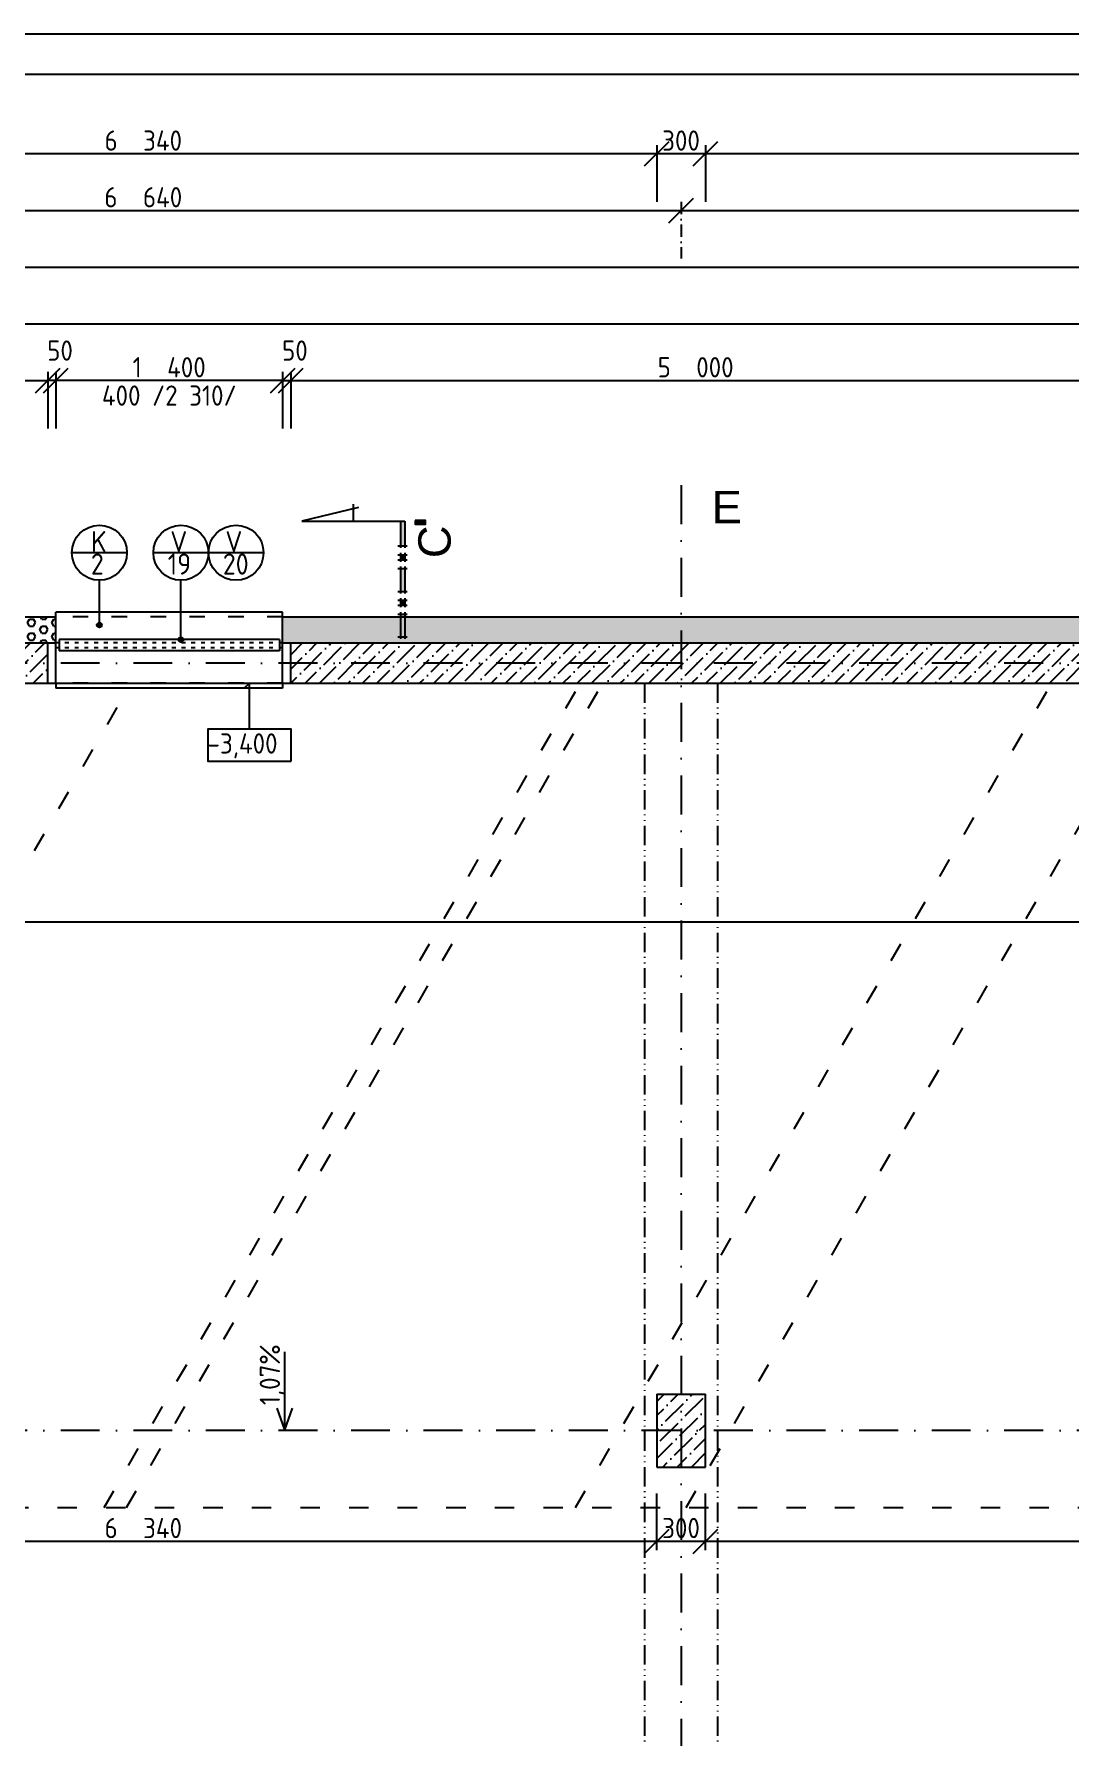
# Model space of a CAD drawing. Extents: x 4511820 to 5180432, y -1526536 to -944957.
# Drawn here: x 5112028 to 5118423, y -1379315 to -1368798 of the extents above; entities that cross this region are included whole.
import ezdxf

# ---------------------------------------------------------------- set-up
doc = ezdxf.new("R2010")
doc.units = 0
doc.header["$MEASUREMENT"] = 0
for name, pattern in [('ACAD_ISO03W100', [30, 12, -18]), ('ACAD_ISO12W100', [22, 12, -3, 0.5, -3, 0.5, -3]), ('BODKOCIARKOVANA_3', [5.6, 3, -1.3, 0, -1.3])]:
    doc.linetypes.add(name, pattern=pattern)
doc.layers.get('0').update_dxf_attribs({"linetype": 'CONTINUOUS'})
doc.layers.get('Defpoints').update_dxf_attribs({"color": 61, "linetype": 'CONTINUOUS'})
for name, color, linetype in [('KÓTY', 4, 'CONTINUOUS'), ('MÚRY', 1, 'CONTINUOUS'), ('OKNÁ', 143, 'CONTINUOUS'), ('osi', 253, 'CONTINUOUS'), ('Plochy', 41, 'CONTINUOUS'), ('POZEMOK', 7, 'CONTINUOUS'), ('TENKÁ', 7, 'CONTINUOUS'), ('ŠRAFY', 82, 'CONTINUOUS')]:
    doc.layers.add(name, color=color, linetype=linetype)
doc.styles.add('styl1', font='arial.ttf')
doc.styles.add('STYLE1', font='isocp.shx')
doc.dimstyles.new('STANDARD-50', dxfattribs={"dimtxt": 125, "dimasz": 150, "dimexe": 10, "dimexo": 200, "dimgap": 20, "dimtad": 1, "dimdsep": 46, "dimlunit": 6, "dimtxsty": 'STYLE1', "dimblk1": 'OBLIQUE', "dimblk2": 'OBLIQUE', "dimsah": 1, "dimcen": 2.5, "dimse1": 1, "dimse2": 1, "dimadec": 0, "dimazin": 0, "dimtfac": 1, "dimtmove": 1, "dimatfit": 3, "dimldrblk": 'OBLIQUE', "dimfxl": 1, "dimtolj": 1, "dimtzin": 0, "dimarcsym": 0})
pattern_1 = [(45, (584112, 0), (33.1456304, 121.533978), [156.25, -31.25, 0, -31.25])]
pattern_2 = [(0, (9e-09, -175781), (0, 43.3012702), [25, -50]), (120, (9e-09, -175781), (-37.5, -21.6506351), [25, -50]), (60, (25, -175781), (-37.5, 21.6506351), [25, -50])]

# ---------------------------------------------------------------- blocks, each defined once
blk = doc.blocks.new('_OBLIQUE')
at = {"color": 0, "linetype": 'ByBlock'}
blk.add_line((-0.5, -0.5), (0.5, 0.5), dxfattribs=at)
blk = doc.blocks.new('*D13288')
at = {"layer": 'Defpoints', "color": 0}
for p in [(5156282, -1370238), (5095932, -1372208), (5156282, -1372208)]:
    blk.add_point(p, dxfattribs=at)
at = {"layer": 'KÓTY', "color": 0, "lineweight": -2}
blk.add_line((5095932, -1370238), (5156282, -1370238), dxfattribs=at)
at = {"layer": 'KÓTY', "color": 0, "linetype": 'ByBlock', "lineweight": -2, "xscale": 150, "yscale": 150, "zscale": 150, "rotation": 180}
blk.add_blockref('_OBLIQUE', (5095932, -1370238), dxfattribs=at)
at = {"layer": 'KÓTY', "color": 0, "linetype": 'ByBlock', "lineweight": -2, "xscale": 150, "yscale": 150, "zscale": 150}
blk.add_blockref('_OBLIQUE', (5156282, -1370238), dxfattribs=at)
at = {"layer": 'KÓTY', "color": 0, "insert": (5126107, -1370156), "char_height": 125, "attachment_point": 5, "style": 'STYLE1'}
blk.add_mtext('\\A1;60ﾠ350', dxfattribs=at)
blk = doc.blocks.new('*D13292')
at = {"layer": 'Defpoints', "color": 0}
for p in [(5116022, -1369888), (5109382, -1372208), (5116022, -1372208)]:
    blk.add_point(p, dxfattribs=at)
at = {"layer": 'KÓTY', "color": 0, "lineweight": -2}
blk.add_line((5109382, -1369888), (5116022, -1369888), dxfattribs=at)
at = {"layer": 'KÓTY', "color": 0, "linetype": 'ByBlock', "lineweight": -2, "xscale": 150, "yscale": 150, "zscale": 150, "rotation": 180}
blk.add_blockref('_OBLIQUE', (5109382, -1369888), dxfattribs=at)
at = {"layer": 'KÓTY', "color": 0, "linetype": 'ByBlock', "lineweight": -2, "xscale": 150, "yscale": 150, "zscale": 150}
blk.add_blockref('_OBLIQUE', (5116022, -1369888), dxfattribs=at)
at = {"layer": 'KÓTY', "color": 0, "insert": (5112702, -1369806), "char_height": 125, "attachment_point": 5, "style": 'STYLE1'}
blk.add_mtext('\\A1;6ﾠ640', dxfattribs=at)
blk = doc.blocks.new('*D13293')
at = {"layer": 'Defpoints', "color": 0}
for p in [(5122637, -1369888), (5116022, -1372208), (5122637, -1372208)]:
    blk.add_point(p, dxfattribs=at)
at = {"layer": 'KÓTY', "color": 0, "lineweight": -2}
blk.add_line((5116022, -1369888), (5122637, -1369888), dxfattribs=at)
at = {"layer": 'KÓTY', "color": 0, "linetype": 'ByBlock', "lineweight": -2, "xscale": 150, "yscale": 150, "zscale": 150, "rotation": 180}
blk.add_blockref('_OBLIQUE', (5116022, -1369888), dxfattribs=at)
at = {"layer": 'KÓTY', "color": 0, "linetype": 'ByBlock', "lineweight": -2, "xscale": 150, "yscale": 150, "zscale": 150}
blk.add_blockref('_OBLIQUE', (5122637, -1369888), dxfattribs=at)
at = {"layer": 'KÓTY', "color": 0, "insert": (5119330, -1369806), "char_height": 125, "attachment_point": 5, "style": 'STYLE1'}
blk.add_mtext('\\A1;6ﾠ615', dxfattribs=at)
blk = doc.blocks.new('*D13318')
at = {"layer": 'Defpoints', "color": 0}
for p in [(5116172, -1369538), (5116172, -1372588), (5122512, -1372588)]:
    blk.add_point(p, dxfattribs=at)
at = {"layer": 'KÓTY', "color": 0, "lineweight": -2}
blk.add_line((5122512, -1369538), (5116172, -1369538), dxfattribs=at)
at = {"layer": 'KÓTY', "color": 0, "linetype": 'ByBlock', "lineweight": -2, "xscale": 150, "yscale": 150, "zscale": 150, "rotation": 180}
blk.add_blockref('_OBLIQUE', (5116172, -1369538), dxfattribs=at)
at = {"layer": 'KÓTY', "color": 0, "linetype": 'ByBlock', "lineweight": -2, "xscale": 150, "yscale": 150, "zscale": 150}
blk.add_blockref('_OBLIQUE', (5122512, -1369538), dxfattribs=at)
at = {"layer": 'KÓTY', "color": 0, "insert": (5119342, -1369456), "char_height": 125, "attachment_point": 5, "style": 'STYLE1'}
blk.add_mtext('\\A1;6ﾠ340', dxfattribs=at)
blk = doc.blocks.new('*D13319')
at = {"layer": 'Defpoints', "color": 0}
for p in [(5115872, -1369538), (5115872, -1372588), (5116172, -1372588)]:
    blk.add_point(p, dxfattribs=at)
at = {"layer": 'KÓTY', "color": 0, "lineweight": -2}
blk.add_line((5116172, -1369538), (5115872, -1369538), dxfattribs=at)
at = {"layer": 'KÓTY', "color": 0, "linetype": 'ByBlock', "lineweight": -2, "xscale": 150, "yscale": 150, "zscale": 150, "rotation": 180}
blk.add_blockref('_OBLIQUE', (5115872, -1369538), dxfattribs=at)
at = {"layer": 'KÓTY', "color": 0, "linetype": 'ByBlock', "lineweight": -2, "xscale": 150, "yscale": 150, "zscale": 150}
blk.add_blockref('_OBLIQUE', (5116172, -1369538), dxfattribs=at)
at = {"layer": 'KÓTY', "color": 0, "insert": (5116022, -1369456), "char_height": 125, "attachment_point": 5, "style": 'STYLE1'}
blk.add_mtext('\\A1;300', dxfattribs=at)
blk = doc.blocks.new('*D13320')
at = {"layer": 'Defpoints', "color": 0}
for p in [(5109532, -1369538), (5109532, -1372588), (5115872, -1372588)]:
    blk.add_point(p, dxfattribs=at)
at = {"layer": 'KÓTY', "color": 0, "lineweight": -2}
blk.add_line((5115872, -1369538), (5109532, -1369538), dxfattribs=at)
at = {"layer": 'KÓTY', "color": 0, "linetype": 'ByBlock', "lineweight": -2, "xscale": 150, "yscale": 150, "zscale": 150, "rotation": 180}
blk.add_blockref('_OBLIQUE', (5109532, -1369538), dxfattribs=at)
at = {"layer": 'KÓTY', "color": 0, "linetype": 'ByBlock', "lineweight": -2, "xscale": 150, "yscale": 150, "zscale": 150}
blk.add_blockref('_OBLIQUE', (5115872, -1369538), dxfattribs=at)
at = {"layer": 'KÓTY', "color": 0, "insert": (5112702, -1369456), "char_height": 125, "attachment_point": 5, "style": 'STYLE1'}
blk.add_mtext('\\A1;6ﾠ340', dxfattribs=at)
blk = doc.blocks.new('*D13341')
at = {"layer": 'Defpoints', "color": 0}
for p in [(5112162, -1370938), (5112162, -1372558), (5113562, -1372558)]:
    blk.add_point(p, dxfattribs=at)
at = {"layer": 'KÓTY', "color": 0, "lineweight": -2}
blk.add_line((5113562, -1370938), (5112162, -1370938), dxfattribs=at)
at = {"layer": 'KÓTY', "color": 0, "linetype": 'ByBlock', "lineweight": -2, "xscale": 150, "yscale": 150, "zscale": 150, "rotation": 180}
blk.add_blockref('_OBLIQUE', (5112162, -1370938), dxfattribs=at)
at = {"layer": 'KÓTY', "color": 0, "linetype": 'ByBlock', "lineweight": -2, "xscale": 150, "yscale": 150, "zscale": 150}
blk.add_blockref('_OBLIQUE', (5113562, -1370938), dxfattribs=at)
at = {"layer": 'KÓTY', "color": 0, "insert": (5112862, -1370856), "char_height": 125, "attachment_point": 5, "style": 'STYLE1'}
blk.add_mtext('\\A1;1ﾠ400', dxfattribs=at)
blk = doc.blocks.new('*D13342')
at = {"layer": 'Defpoints', "color": 0}
for p in [(5113612, -1370938), (5113562, -1372558), (5113612, -1372558)]:
    blk.add_point(p, dxfattribs=at)
at = {"layer": 'KÓTY', "color": 0, "lineweight": -2}
blk.add_line((5113562, -1370938), (5113612, -1370938), dxfattribs=at)
at = {"layer": 'KÓTY', "color": 0, "linetype": 'ByBlock', "lineweight": -2, "xscale": 150, "yscale": 150, "zscale": 150, "rotation": 180}
blk.add_blockref('_OBLIQUE', (5113562, -1370938), dxfattribs=at)
at = {"layer": 'KÓTY', "color": 0, "linetype": 'ByBlock', "lineweight": -2, "xscale": 150, "yscale": 150, "zscale": 150}
blk.add_blockref('_OBLIQUE', (5113612, -1370938), dxfattribs=at)
at = {"layer": 'KÓTY', "color": 0, "insert": (5113638, -1370753), "char_height": 125, "attachment_point": 5, "style": 'STYLE1'}
blk.add_mtext('\\A1;50', dxfattribs=at)
blk = doc.blocks.new('*D13343')
at = {"layer": 'Defpoints', "color": 0}
for p in [(5112112, -1370938), (5112112, -1372558), (5112162, -1372558)]:
    blk.add_point(p, dxfattribs=at)
at = {"layer": 'KÓTY', "color": 0, "lineweight": -2}
blk.add_line((5112162, -1370938), (5112112, -1370938), dxfattribs=at)
at = {"layer": 'KÓTY', "color": 0, "linetype": 'ByBlock', "lineweight": -2, "xscale": 150, "yscale": 150, "zscale": 150, "rotation": 180}
blk.add_blockref('_OBLIQUE', (5112112, -1370938), dxfattribs=at)
at = {"layer": 'KÓTY', "color": 0, "linetype": 'ByBlock', "lineweight": -2, "xscale": 150, "yscale": 150, "zscale": 150}
blk.add_blockref('_OBLIQUE', (5112162, -1370938), dxfattribs=at)
at = {"layer": 'KÓTY', "color": 0, "insert": (5112188, -1370753), "char_height": 125, "attachment_point": 5, "style": 'STYLE1'}
blk.add_mtext('\\A1;50', dxfattribs=at)
blk = doc.blocks.new('*D13352')
at = {"layer": 'Defpoints', "color": 0}
for p in [(5118612, -1370938), (5113612, -1372558), (5118612, -1372558)]:
    blk.add_point(p, dxfattribs=at)
at = {"layer": 'KÓTY', "color": 0, "lineweight": -2}
blk.add_line((5113612, -1370938), (5118612, -1370938), dxfattribs=at)
at = {"layer": 'KÓTY', "color": 0, "linetype": 'ByBlock', "lineweight": -2, "xscale": 150, "yscale": 150, "zscale": 150, "rotation": 180}
blk.add_blockref('_OBLIQUE', (5113612, -1370938), dxfattribs=at)
at = {"layer": 'KÓTY', "color": 0, "linetype": 'ByBlock', "lineweight": -2, "xscale": 150, "yscale": 150, "zscale": 150}
blk.add_blockref('_OBLIQUE', (5118612, -1370938), dxfattribs=at)
at = {"layer": 'KÓTY', "color": 0, "insert": (5116112, -1370856), "char_height": 125, "attachment_point": 5, "style": 'STYLE1'}
blk.add_mtext('\\A1;5ﾠ000', dxfattribs=at)
blk = doc.blocks.new('*D13353')
at = {"layer": 'Defpoints', "color": 0}
for p in [(5112112, -1370938), (5109232, -1372558), (5112112, -1372558)]:
    blk.add_point(p, dxfattribs=at)
at = {"layer": 'KÓTY', "color": 0, "lineweight": -2}
blk.add_line((5109232, -1370938), (5112112, -1370938), dxfattribs=at)
at = {"layer": 'KÓTY', "color": 0, "linetype": 'ByBlock', "lineweight": -2, "xscale": 150, "yscale": 150, "zscale": 150, "rotation": 180}
blk.add_blockref('_OBLIQUE', (5109232, -1370938), dxfattribs=at)
at = {"layer": 'KÓTY', "color": 0, "linetype": 'ByBlock', "lineweight": -2, "xscale": 150, "yscale": 150, "zscale": 150}
blk.add_blockref('_OBLIQUE', (5112112, -1370938), dxfattribs=at)
at = {"layer": 'KÓTY', "color": 0, "insert": (5110672, -1370856), "char_height": 125, "attachment_point": 5, "style": 'STYLE1'}
blk.add_mtext('\\A1;2ﾠ880', dxfattribs=at)
blk = doc.blocks.new('*D13361')
at = {"layer": 'Defpoints', "color": 0}
for p in [(5122762, -1370588), (5122762, -1372398), (5095932, -1372558)]:
    blk.add_point(p, dxfattribs=at)
at = {"layer": 'KÓTY', "color": 0, "lineweight": -2}
blk.add_line((5095932, -1370588), (5122762, -1370588), dxfattribs=at)
at = {"layer": 'KÓTY', "color": 0, "linetype": 'ByBlock', "lineweight": -2, "xscale": 150, "yscale": 150, "zscale": 150, "rotation": 180}
blk.add_blockref('_OBLIQUE', (5095932, -1370588), dxfattribs=at)
at = {"layer": 'KÓTY', "color": 0, "linetype": 'ByBlock', "lineweight": -2, "xscale": 150, "yscale": 150, "zscale": 150}
blk.add_blockref('_OBLIQUE', (5122762, -1370588), dxfattribs=at)
at = {"layer": 'KÓTY', "color": 0, "insert": (5109347, -1370506), "char_height": 125, "attachment_point": 5, "style": 'STYLE1'}
blk.add_mtext('\\A1;26ﾠ830', dxfattribs=at)
blk = doc.blocks.new('*D21363')
at = {"layer": 'Defpoints', "color": 0}
for p in [(5116172, -1377648), (5122512, -1377648), (5116172, -1378108)]:
    blk.add_point(p, dxfattribs=at)
at = {"layer": 'KÓTY', "color": 0, "lineweight": -2}
blk.add_line((5122512, -1378108), (5116172, -1378108), dxfattribs=at)
at = {"layer": 'KÓTY', "color": 0, "linetype": 'ByBlock', "lineweight": -2, "xscale": 150, "yscale": 150, "zscale": 150, "rotation": 180}
blk.add_blockref('_OBLIQUE', (5116172, -1378108), dxfattribs=at)
at = {"layer": 'KÓTY', "color": 0, "linetype": 'ByBlock', "lineweight": -2, "xscale": 150, "yscale": 150, "zscale": 150}
blk.add_blockref('_OBLIQUE', (5122512, -1378108), dxfattribs=at)
at = {"layer": 'KÓTY', "color": 0, "insert": (5119342, -1378025), "char_height": 125, "attachment_point": 5, "style": 'STYLE1'}
blk.add_mtext('\\A1;6ﾠ340', dxfattribs=at)
blk = doc.blocks.new('*D21364')
at = {"layer": 'Defpoints', "color": 0}
for p in [(5115872, -1377648), (5116172, -1377648), (5115872, -1378108)]:
    blk.add_point(p, dxfattribs=at)
at = {"layer": 'KÓTY', "color": 0, "lineweight": -2}
blk.add_line((5116172, -1378108), (5115872, -1378108), dxfattribs=at)
at = {"layer": 'KÓTY', "color": 0, "linetype": 'ByBlock', "lineweight": -2, "xscale": 150, "yscale": 150, "zscale": 150, "rotation": 180}
blk.add_blockref('_OBLIQUE', (5115872, -1378108), dxfattribs=at)
at = {"layer": 'KÓTY', "color": 0, "linetype": 'ByBlock', "lineweight": -2, "xscale": 150, "yscale": 150, "zscale": 150}
blk.add_blockref('_OBLIQUE', (5116172, -1378108), dxfattribs=at)
at = {"layer": 'KÓTY', "color": 0, "insert": (5116022, -1378025), "char_height": 125, "attachment_point": 5, "style": 'STYLE1'}
blk.add_mtext('\\A1;300', dxfattribs=at)
blk = doc.blocks.new('*D21365')
at = {"layer": 'Defpoints', "color": 0}
for p in [(5115872, -1377648), (5109532, -1377728), (5109532, -1378108)]:
    blk.add_point(p, dxfattribs=at)
at = {"layer": 'KÓTY', "color": 0, "lineweight": -2}
blk.add_line((5115872, -1378108), (5109532, -1378108), dxfattribs=at)
at = {"layer": 'KÓTY', "color": 0, "linetype": 'ByBlock', "lineweight": -2, "xscale": 150, "yscale": 150, "zscale": 150, "rotation": 180}
blk.add_blockref('_OBLIQUE', (5109532, -1378108), dxfattribs=at)
at = {"layer": 'KÓTY', "color": 0, "linetype": 'ByBlock', "lineweight": -2, "xscale": 150, "yscale": 150, "zscale": 150}
blk.add_blockref('_OBLIQUE', (5115872, -1378108), dxfattribs=at)
at = {"layer": 'KÓTY', "color": 0, "insert": (5112702, -1378025), "char_height": 125, "attachment_point": 5, "style": 'STYLE1'}
blk.add_mtext('\\A1;6ﾠ340', dxfattribs=at)
blk = doc.blocks.new('*D21421')
at = {"layer": 'Defpoints', "color": 0}
for p in [(5109532, -1374283), (5109532, -1374283), (5129402, -1374283)]:
    blk.add_point(p, dxfattribs=at)
at = {"layer": 'KÓTY', "color": 0, "lineweight": -2}
blk.add_line((5129402, -1374283), (5109532, -1374283), dxfattribs=at)
at = {"layer": 'KÓTY', "color": 0, "linetype": 'ByBlock', "lineweight": -2, "xscale": 150, "yscale": 150, "zscale": 150, "rotation": 180}
blk.add_blockref('_OBLIQUE', (5109532, -1374283), dxfattribs=at)
at = {"layer": 'KÓTY', "color": 0, "linetype": 'ByBlock', "lineweight": -2, "xscale": 150, "yscale": 150, "zscale": 150}
blk.add_blockref('_OBLIQUE', (5129402, -1374283), dxfattribs=at)
at = {"layer": 'KÓTY', "color": 0, "insert": (5119467, -1374200), "char_height": 125, "attachment_point": 5, "style": 'STYLE1'}
blk.add_mtext('\\A1;19ﾠ870', dxfattribs=at)

msp = doc.modelspace()

# ---------------------------------------------------------------- hatches: boundary and pattern name
at = {"layer": 'TENKÁ'}
h = msp.add_hatch(color=256, dxfattribs=at)
h.dxf.hatch_style = 1
h.paths.add_polyline_path([(5114316.625, -1371959.374), (5114316.625, -1371805.749), (5114290.75, -1371805.749), (5114290.75, -1371959.374)])
h = msp.add_hatch(color=256, dxfattribs=at)
h.dxf.hatch_style = 1
h.paths.add_polyline_path([(5114316.625, -1371959.374), (5114316.625, -1371805.749), (5114290.75, -1371805.749), (5114290.75, -1371959.374)])
h = msp.add_hatch(color=256, dxfattribs=at)
h.dxf.hatch_style = 1
h.paths.add_polyline_path([(5114381.5, -1371825.124), (5114445.125, -1371825.124), (5114445.125, -1371801.499), (5114381.5, -1371801.499)])
h = msp.add_hatch(color=256, dxfattribs=at)
h.dxf.hatch_style = 1
h.paths.add_polyline_path([(5114381.5, -1371825.124), (5114445.125, -1371825.124), (5114445.125, -1371801.499), (5114381.5, -1371801.499)])
h = msp.add_hatch(color=256, dxfattribs=at)
h.dxf.hatch_style = 1
h.paths.add_polyline_path([(5114316.625, -1372014.249), (5114290.75, -1372014.249), (5114290.75, -1372044.499), (5114316.625, -1372044.499)])
h = msp.add_hatch(color=256, dxfattribs=at)
h.dxf.hatch_style = 1
h.paths.add_polyline_path([(5114316.625, -1372014.249), (5114290.75, -1372014.249), (5114290.75, -1372044.499), (5114316.625, -1372044.499)])
h = msp.add_hatch(color=256, dxfattribs=at)
h.dxf.hatch_style = 1
h.paths.add_polyline_path([(5114316.625, -1372240.499), (5114316.625, -1372099.374), (5114290.75, -1372099.374), (5114290.75, -1372240.499)])
h = msp.add_hatch(color=256, dxfattribs=at)
h.dxf.hatch_style = 1
h.paths.add_polyline_path([(5114316.625, -1372240.499), (5114316.625, -1372099.374), (5114290.75, -1372099.374), (5114290.75, -1372240.499)])
h = msp.add_hatch(color=256, dxfattribs=at)
h.dxf.hatch_style = 1
h.paths.add_polyline_path([(5114316.625, -1372295.374), (5114290.75, -1372295.374), (5114290.75, -1372325.624), (5114316.625, -1372325.624)])
h = msp.add_hatch(color=256, dxfattribs=at)
h.dxf.hatch_style = 1
h.paths.add_polyline_path([(5114316.625, -1372295.374), (5114290.75, -1372295.374), (5114290.75, -1372325.624), (5114316.625, -1372325.624)])
h = msp.add_hatch(color=256, dxfattribs=at)
h.dxf.hatch_style = 1
h.paths.add_polyline_path([(5112431.266, -1372433.222, 2.414213562), (5112446.266, -1372448.222, 0.414213562)])
h = msp.add_hatch(color=256, dxfattribs=at)
h.dxf.hatch_style = 1
h.paths.add_polyline_path([(5114316.625, -1372380.499), (5114290.75, -1372380.499), (5114290.75, -1372521.624), (5114316.625, -1372521.624)])
h = msp.add_hatch(color=256, dxfattribs=at)
h.dxf.hatch_style = 1
h.paths.add_polyline_path([(5114316.625, -1372380.499), (5114290.75, -1372380.499), (5114290.75, -1372521.624), (5114316.625, -1372521.624)])
h = msp.add_hatch(color=256, dxfattribs=at)
h.dxf.hatch_style = 1
h.paths.add_polyline_path([(5112934.499, -1372523.048, 2.414213562), (5112949.499, -1372538.048, 0.414213562)])
at = {"layer": 'ŠRAFY'}
h = msp.add_hatch(dxfattribs=at)
h.set_pattern_fill('HEX', color=256, scale=200)
h.set_pattern_definition(pattern_2)
h.paths.add_polyline_path([(5109232.5, -1372558.048), (5109532.5, -1372558.048), (5112112.5, -1372558.048), (5112162.5, -1372558.048), (5112162.5, -1372518.048), (5112162.5, -1372398.048), (5109182.5, -1372398.048), (5109182.5, -1373478.048), (5109182.5, -1373498.048), (5109232.5, -1373498.048)])
h = msp.add_hatch(dxfattribs=at)
h.set_pattern_fill('HEX', color=256, scale=200)
h.set_pattern_definition(pattern_2)
h.paths.add_polyline_path([(5114316.625, -1372521.624), (5114290.75, -1372521.624), (5114290.75, -1372398.048), (5113562.5, -1372398.048), (5113562.5, -1372518.048), (5113562.5, -1372558.048), (5113612.5, -1372558.048), (5118612.5, -1372558.048), (5118662.5, -1372558.048), (5118662.5, -1372518.048), (5118662.5, -1372398.048), (5114316.625, -1372398.048)])
h = msp.add_hatch(dxfattribs=at)
h.set_pattern_fill('ANSI36', color=256, scale=500)
h.set_pattern_definition(pattern_1)
h.paths.add_polyline_path([(5109532.5, -1372558.048), (5109532.5, -1372808.048), (5112112.5, -1372808.048), (5112112.5, -1372558.048)])
h = msp.add_hatch(dxfattribs=at)
h.set_pattern_fill('ANSI36', color=256, scale=500)
h.set_pattern_definition(pattern_1)
h.paths.add_polyline_path([(5118612.5, -1372808.048), (5118612.5, -1372558.048), (5113612.5, -1372558.048), (5113612.5, -1372808.048), (5115797.5, -1372808.048), (5116247.5, -1372808.048), (5116531.373, -1372808.048)])
at = {"layer": 'ŠRAFY', "ltscale": 0.25}
h = msp.add_hatch(dxfattribs=at)
h.set_pattern_fill('ANSI36', color=256, scale=500)
h.set_pattern_definition([(45, (590752, -252049.5), (33.1456304, 121.533978), [156.25, -31.25, 0, -31.25])])
h.paths.add_polyline_path([(5116172.5, -1377568.048), (5116172.5, -1377428.048), (5116172.5, -1377348.048), (5116172.5, -1377198.048), (5115872.5, -1377198.048), (5115872.5, -1377348.048), (5115872.5, -1377648.048), (5116172.5, -1377648.048)])

# ---------------------------------------------------------------- linework, layer by layer
at = {"layer": 'KÓTY', "ltscale": 25}
for p, q in [((5115872.5, -1369484.954), (5115872.5, -1369834.954)), ((5116172.5, -1369484.954), (5116172.5, -1369834.954)), ((5115872.5, -1378160.903), (5115872.5, -1377810.903)), ((5116172.5, -1378160.903), (5116172.5, -1377810.903))]:
    msp.add_line(p, q, dxfattribs=at)
at = {"layer": 'KÓTY', "linetype": 'BODKOCIARKOVANA_3', "ltscale": 25}
msp.add_line((5116022.5, -1369834.954), (5116022.5, -1370184.954), dxfattribs=at)
at = {"layer": 'KÓTY', "ltscale": 0.25}
for p, q in [((5112112.5, -1370884.954), (5112112.5, -1371234.954)), ((5112162.5, -1370884.954), (5112162.5, -1371234.954)), ((5113562.5, -1370884.954), (5113562.5, -1371234.954)), ((5113612.5, -1370884.954), (5113612.5, -1371234.954))]:
    msp.add_line(p, q, dxfattribs=at)
at = {"layer": 'MÚRY'}
for p, q in [((5109182.5, -1372398.048), (5112162.5, -1372398.048)), ((5112162.5, -1372808.048), (5112162.5, -1372398.048)), ((5113562.5, -1372398.048), (5118662.5, -1372398.048)), ((5113562.5, -1372808.048), (5113562.5, -1372398.048)), ((5109532.5, -1372808.048), (5112162.5, -1372808.048)), ((5113562.5, -1372808.048), (5118662.5, -1372808.048)), ((5115872.5, -1377198.048), (5116172.5, -1377198.048)), ((5115872.5, -1377198.048), (5115872.5, -1377648.048)), ((5116172.5, -1377648.048), (5116172.5, -1377198.048)), ((5115872.5, -1377648.048), (5116172.5, -1377648.048))]:
    msp.add_line(p, q, dxfattribs=at)
at = {"layer": 'OKNÁ', "color": 8, "linetype": 'ACAD_ISO03W100', "ltscale": 2}
for p, q in [((5113562.5, -1372558.048), (5112162.5, -1372558.048)), ((5113562.5, -1372588.048), (5112162.5, -1372588.048))]:
    msp.add_line(p, q, dxfattribs=at)
at = {"layer": 'OKNÁ', "color": 8, "ltscale": 2}
for p, q in [((5113542.5, -1372538.048), (5112182.5, -1372538.048)), ((5112182.5, -1372538.048), (5112182.5, -1372608.048)), ((5113542.5, -1372538.048), (5113542.5, -1372608.048)), ((5113542.5, -1372608.048), (5112182.5, -1372608.048))]:
    msp.add_line(p, q, dxfattribs=at)
at = {"layer": 'osi', "linetype": 'BODKOCIARKOVANA_3', "ltscale": 80}
for p, q in [((5116022.5, -1371584.954), (5116022.5, -1401996.195)), ((5157242.5, -1372683.048), (5093572.5, -1372683.048)), ((5157242.5, -1377423.048), (5093572.5, -1377423.048))]:
    msp.add_line(p, q, dxfattribs=at)
at = {"layer": 'Plochy'}
msp.add_lwpolyline([(5145142.5, -1385988.048), (5111462.5, -1385988.048), (5111462.5, -1385740.906), (5109532.5, -1382398.048), (5109532.5, -1381398.048), (5109232.5, -1381398.048), (5109232.5, -1377648.048), (5109532.5, -1377648.048), (5109532.5, -1377198.048), (5109832.5, -1377198.048), (5109832.5, -1376648.048), (5109532.5, -1376648.048), (5109532.5, -1372808.048), (5129252.5, -1372808.048)], dxfattribs=at)
at = {"layer": 'POZEMOK', "linetype": 'ACAD_ISO03W100', "ltscale": 10}
for p, q in [((5109630.993, -1377998.048), (5112627.441, -1372808.048)), ((5112460.009, -1377898.048), (5115398.722, -1372808.048)), ((5112598.574, -1377898.048), (5115537.286, -1372808.048)), ((5115369.855, -1377898.048), (5118308.568, -1372808.048)), ((5116052.735, -1377898.048), (5118991.448, -1372808.048)), ((5110372.5, -1377898.048), (5145863.478, -1377898.048))]:
    msp.add_line(p, q, dxfattribs=at)
at = {"layer": 'TENKÁ', "color": 7}
for p, q in [((5169932, -1368798.143), (5091141, -1368798.143)), ((5169682, -1369048.143), (5091391, -1369048.143))]:
    msp.add_line(p, q, dxfattribs=at)
at = {"layer": 'TENKÁ'}
for p, q in [((5114030.25, -1371722.624), (5113681.625, -1371805.749)), ((5114030.25, -1371722.624), (5113681.625, -1371805.749)), ((5113999.125, -1371805.749), (5113999.125, -1371702.499)), ((5113999.125, -1371805.749), (5113999.125, -1371702.499)), ((5113681.625, -1371805.749), (5114316.625, -1371805.749)), ((5113681.625, -1371805.749), (5114316.625, -1371805.749)), ((5114290.75, -1371805.749), (5114290.75, -1371971.874)), ((5114290.75, -1371805.749), (5114290.75, -1371971.874)), ((5114316.625, -1371805.749), (5114316.625, -1371971.874)), ((5114316.625, -1371805.749), (5114316.625, -1371971.874)), ((5114274.5, -1371959.374), (5114331.5, -1371959.374)), ((5114274.5, -1371959.374), (5114331.5, -1371959.374)), ((5114274.5, -1372014.249), (5114331.5, -1372014.249)), ((5114274.5, -1372014.249), (5114331.5, -1372014.249)), ((5114290.75, -1372001.749), (5114290.75, -1372056.999)), ((5114290.75, -1372001.749), (5114290.75, -1372056.999)), ((5114316.625, -1372001.749), (5114316.625, -1372056.999)), ((5114316.625, -1372001.749), (5114316.625, -1372056.999)), ((5114274.5, -1372044.499), (5114331.5, -1372044.499)), ((5114274.5, -1372044.499), (5114331.5, -1372044.499)), ((5114274.5, -1372099.374), (5114331.5, -1372099.374)), ((5114274.5, -1372099.374), (5114331.5, -1372099.374)), ((5114290.75, -1372086.874), (5114290.75, -1372252.999)), ((5114290.75, -1372086.874), (5114290.75, -1372252.999)), ((5114316.625, -1372086.874), (5114316.625, -1372252.999)), ((5114316.625, -1372086.874), (5114316.625, -1372252.999)), ((5114274.5, -1372240.499), (5114331.5, -1372240.499)), ((5114274.5, -1372240.499), (5114331.5, -1372240.499)), ((5114274.5, -1372295.374), (5114331.5, -1372295.374)), ((5114274.5, -1372295.374), (5114331.5, -1372295.374)), ((5114274.5, -1372325.624), (5114331.5, -1372325.624)), ((5114274.5, -1372325.624), (5114331.5, -1372325.624)), ((5114290.75, -1372282.874), (5114290.75, -1372338.124)), ((5114290.75, -1372282.874), (5114290.75, -1372338.124)), ((5114316.625, -1372282.874), (5114316.625, -1372338.124)), ((5114316.625, -1372282.874), (5114316.625, -1372338.124)), ((5114274.5, -1372380.499), (5114331.5, -1372380.499)), ((5114274.5, -1372380.499), (5114331.5, -1372380.499)), ((5114290.75, -1372367.999), (5114290.75, -1372534.124)), ((5114290.75, -1372367.999), (5114290.75, -1372534.124)), ((5114316.625, -1372367.999), (5114316.625, -1372534.124)), ((5114316.625, -1372367.999), (5114316.625, -1372534.124)), ((5109232.5, -1372558.048), (5112162.5, -1372558.048)), ((5112112.5, -1372808.048), (5112112.5, -1372558.048)), ((5113562.5, -1372558.048), (5118662.5, -1372558.048)), ((5113612.5, -1372808.048), (5113612.5, -1372558.048)), ((5114274.5, -1372521.624), (5114331.5, -1372521.624)), ((5114274.5, -1372521.624), (5114331.5, -1372521.624)), ((5113573.325, -1376936.048), (5113573.325, -1377418.548)), ((5113526.325, -1377284.548), (5113573.325, -1377418.548)), ((5113620.325, -1377284.548), (5113573.325, -1377418.548))]:
    msp.add_line(p, q, dxfattribs=at)
at = {"layer": 'TENKÁ', "ltscale": 0.25}
for p, q in [((5112601.266, -1372001.319), (5112261.266, -1372001.319)), ((5113104.499, -1372001.319), (5112764.499, -1372001.319)), ((5113444.499, -1372001.319), (5113104.499, -1372001.319)), ((5112431.266, -1372463.222), (5112431.266, -1372171.319)), ((5112934.499, -1372553.048), (5112934.499, -1372171.319)), ((5113562.5, -1372368.048), (5112162.5, -1372368.048)), ((5112162.5, -1372398.048), (5112162.5, -1372368.048)), ((5113562.5, -1372398.048), (5113562.5, -1372368.048)), ((5112162.5, -1372808.048), (5112162.5, -1372838.048)), ((5113562.5, -1372838.048), (5112162.5, -1372838.048)), ((5113324.101, -1372837.548), (5113357.5, -1372808.048)), ((5113357.5, -1373091.798), (5113357.5, -1372808.048)), ((5113562.5, -1372808.048), (5113562.5, -1372838.048))]:
    msp.add_line(p, q, dxfattribs=at)
at = {"layer": 'TENKÁ', "linetype": 'ACAD_ISO03W100', "ltscale": 8}
for p, q in [((5113562.5, -1372398.048), (5112162.5, -1372398.048)), ((5113562.5, -1372808.048), (5112162.5, -1372808.048))]:
    msp.add_line(p, q, dxfattribs=at)
at = {"layer": 'TENKÁ', "linetype": 'ACAD_ISO12W100', "ltscale": 10}
for p, q in [((5115797.5, -1372808.048), (5115797.5, -1385988.048)), ((5116247.5, -1372808.048), (5116247.5, -1385988.048))]:
    msp.add_line(p, q, dxfattribs=at)
at = {"layer": 'TENKÁ'}
msp.add_lwpolyline([(5114381.5, -1371801.499), (5114381.5, -1371825.124), (5114445.125, -1371825.124), (5114445.125, -1371801.499)], close=True, dxfattribs=at)
msp.add_lwpolyline([(5114381.5, -1371801.499), (5114381.5, -1371825.124), (5114445.125, -1371825.124), (5114445.125, -1371801.499)], close=True, dxfattribs=at)
at = {"layer": 'TENKÁ', "ltscale": 0.25}
msp.add_lwpolyline([(5113614.816, -1373288.048), (5113614.816, -1373091.798), (5113100.184, -1373091.798), (5113100.184, -1373288.048)], close=True, dxfattribs=at)
for centre in [(5112431.266, -1372001.319), (5112934.499, -1372001.319), (5113274.499, -1372001.319)]:
    msp.add_circle(centre, 170, dxfattribs=at)
at = {"layer": 'TENKÁ'}
for centre in [(5112431.266, -1372448.222), (5112934.499, -1372538.048)]:
    msp.add_circle(centre, 15, dxfattribs=at)

# ---------------------------------------------------------------- texts
at = {"layer": 'KÓTY', "insert": (5112862.5, -1371030.814), "char_height": 125, "attachment_point": 5, "style": 'STYLE1'}
msp.add_mtext('\\A1;400 /2 310/', dxfattribs=at)
at = {"layer": 'TENKÁ', "ltscale": 0.25}
for s, height, style, p in [('E', 200, 'styl1', (5116211.054, -1371819.454)), ('-3,400', 125, 'STYLE1', (5113099.073, -1373241.999))]:
    msp.add_text(s, height=height, dxfattribs=dict(at, style=style)).set_placement(p)
at = {"layer": 'TENKÁ', "style": 'STYLE1'}
for s, p in [('K', (5112379.235, -1371997.819)), ('V', (5112868.468, -1371997.819)), ('V', (5113208.468, -1371997.819)), ('2', (5112378.235, -1372136.456)), ('19', (5112852.968, -1372136.456)), ('20', (5113192.968, -1372136.456))]:
    msp.add_text(s, height=130, dxfattribs=at).set_placement(p)
at = {"layer": 'TENKÁ', "ltscale": 0.25}
for s, height, style, p in [('C', 200, 'styl1', (5114599.942, -1372034.985)), ('C', 200, 'styl1', (5114599.942, -1372034.985)), ('1,07%', 125, 'STYLE1', (5113546.114, -1377266.035))]:
    msp.add_text(s, height=height, rotation=90, dxfattribs=dict(at, style=style)).set_placement(p)

# ---------------------------------------------------------------- dimensions: what is measured, and where the dimension line sits
at = {"layer": 'KÓTY'}
for base, p1, p2, picture, middle in [((5109532.5, -1369538.357), (5115872.5, -1372588.048), (5109532.5, -1372588.048), '*D13320', (5112702.5, -1369455.814)), ((5115872.5, -1369538.357), (5116172.5, -1372588.048), (5115872.5, -1372588.048), '*D13319', (5116022.5, -1369455.857)), ((5116172.5, -1369538.357), (5122512.5, -1372588.048), (5116172.5, -1372588.048), '*D13318', (5119342.5, -1369455.814)), ((5116022.5, -1369888.357), (5109382.5, -1372208.048), (5116022.5, -1372208.048), '*D13292', (5112702.5, -1369805.814)), ((5122637.5, -1369888.357), (5116022.5, -1372208.048), (5122637.5, -1372208.048), '*D13293', (5119330, -1369805.814)), ((5156282.5, -1370238.357), (5095932.5, -1372208.048), (5156282.5, -1372208.048), '*D13288', (5126107.5, -1370155.814)), ((5122762.5, -1370588.357), (5095932.5, -1372558.048), (5122762.5, -1372398.048), '*D13361', (5109347.5, -1370505.814)), ((5112112.5, -1370938.357), (5112162.5, -1372558.048), (5112112.5, -1372558.048), '*D13343', (5112188.25, -1370753.357)), ((5113612.5, -1370938.357), (5113562.5, -1372558.048), (5113612.5, -1372558.048), '*D13342', (5113638.25, -1370753.357)), ((5112162.5, -1370938.357), (5113562.5, -1372558.048), (5112162.5, -1372558.048), '*D13341', (5112862.5, -1370855.814)), ((5118612.5, -1370938.357), (5113612.5, -1372558.048), (5118612.5, -1372558.048), '*D13352', (5116112.5, -1370855.814)), ((5109532.5, -1374282.857), (5129402.5, -1374282.857), (5109532.5, -1374282.857), '*D21421', (5119467.5, -1374200.314)), ((5109532.5, -1378107.5), (5115872.5, -1377648.048), (5109532.5, -1377728.048), '*D21365', (5112702.5, -1378024.957)), ((5115872.5, -1378107.5), (5116172.5, -1377648.048), (5115872.5, -1377648.048), '*D21364', (5116022.5, -1378025)), ((5116172.5, -1378107.5), (5122512.5, -1377648.048), (5116172.5, -1377648.048), '*D21363', (5119342.5, -1378024.957))]:
    dim = msp.add_linear_dim(base=base, p1=p1, p2=p2, dimstyle='STANDARD-50', dxfattribs=at)
    dim.commit()
    dim.dimension.update_dxf_attribs({"geometry": picture, "text_midpoint": middle})
dim = msp.add_linear_dim(base=(5112112.5, -1370938.357), p1=(5109232.5, -1372558.048), p2=(5112112.5, -1372558.048), dimstyle='STANDARD-50', override={"dimtxsty": 'STYLE1', "dimldrblk": 'OBLIQUE'}, dxfattribs=at)
dim.commit()
dim.dimension.update_dxf_attribs({"geometry": '*D13353', "text_midpoint": (5110672.5, -1370855.814)})

doc.saveas('drawing.dxf')
